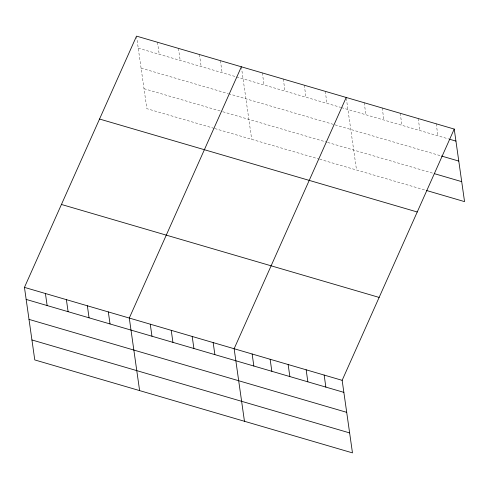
<?xml version="1.0" encoding="UTF-8"?>
<svg xmlns="http://www.w3.org/2000/svg" width="489" height="489" viewBox="0 0 489 489"><rect width="100%" height="100%" fill="white"/><g stroke="black" fill="none" stroke-linecap="round" stroke-linejoin="round"><path stroke-width="0.37" stroke-dasharray="2.44 1.83" d="M138.24 48.148L235.851 76.712M236.572 76.92L340.692 107.384M341.414 107.598L448.737 138.998M141.083 68.124L227.843 93.509M228.571 93.717L440.778 155.808M144.01 88.698L222.098 111.547M222.819 111.755L326.939 142.22M327.661 142.433L433.621 173.436M214.096 128.344L146.853 108.668L136.633 36.871M214.818 128.552L318.932 159.017M319.659 159.231L425.662 190.245M436.219 123.803L437.936 135.838M418.217 118.534L419.929 130.569M400.216 113.265L401.927 125.3M382.215 108.002L383.926 120.037M364.207 102.733L365.925 114.768M346.316 98.216L356.53 170.019M325.24 91.327L326.952 103.362M304.268 85.196L305.986 97.232M283.302 79.059L285.014 91.095M262.336 72.922L264.048 84.958M241.364 66.791L251.694 139.341M220.398 60.654L222.11 72.69M199.433 54.517L201.144 66.553M178.461 48.387L180.178 60.422M157.495 42.25L159.206 54.285"/><path stroke-width="0.73" d="M454.226 129.072L342.147 380.332L352.471 452.881L34.774 359.928L24.45 287.379L136.529 36.119L454.226 129.072L464.55 201.621L426.384 190.453M241.364 66.791L129.292 318.052L139.616 390.607M346.206 97.464L234.133 348.73L244.457 421.28M449.458 139.206L455.937 141.101M441.494 156.015L458.78 161.077M434.342 173.644L461.708 181.651M99.542 119.035L417.239 211.988M61.437 204.463L379.134 297.416M24.45 287.379L342.147 380.332M26.161 299.415L343.859 392.367M29.004 319.384L346.701 412.337M31.932 339.959L349.629 432.912M324.146 375.063L325.857 387.099M306.145 369.794L307.856 381.83M288.137 364.531L289.855 376.567M270.136 359.262L271.847 371.298M252.135 353.993L253.846 366.029M213.161 342.593L214.873 354.629M192.195 336.456L193.907 348.492M171.229 330.326L172.941 342.361M150.257 324.189L151.969 336.224M108.32 311.921L110.037 323.956M87.354 305.784L89.065 317.819M66.388 299.647L68.099 311.682M45.416 293.516L47.133 305.552"/></g></svg>
